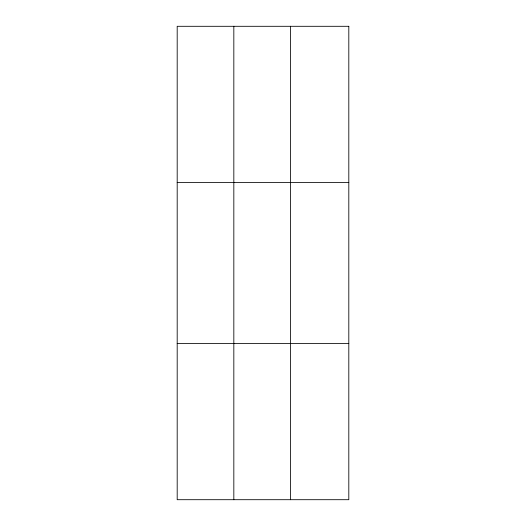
<?xml version="1.0" encoding="UTF-8"?>
<svg xmlns="http://www.w3.org/2000/svg" width="526" height="526" viewBox="0 0 526 526"><rect width="100%" height="100%" fill="white"/><g stroke="black" fill="none" stroke-linecap="round" stroke-linejoin="round"><path stroke-width="0.79" d="M233.827 26.3L233.827 499.7M290.457 26.3L290.457 499.7M177.19 182.522L348.81 182.522M177.19 343.478L348.81 343.478M348.81 26.3L177.19 26.3L177.19 499.7L348.81 499.7L348.81 26.3"/></g></svg>
